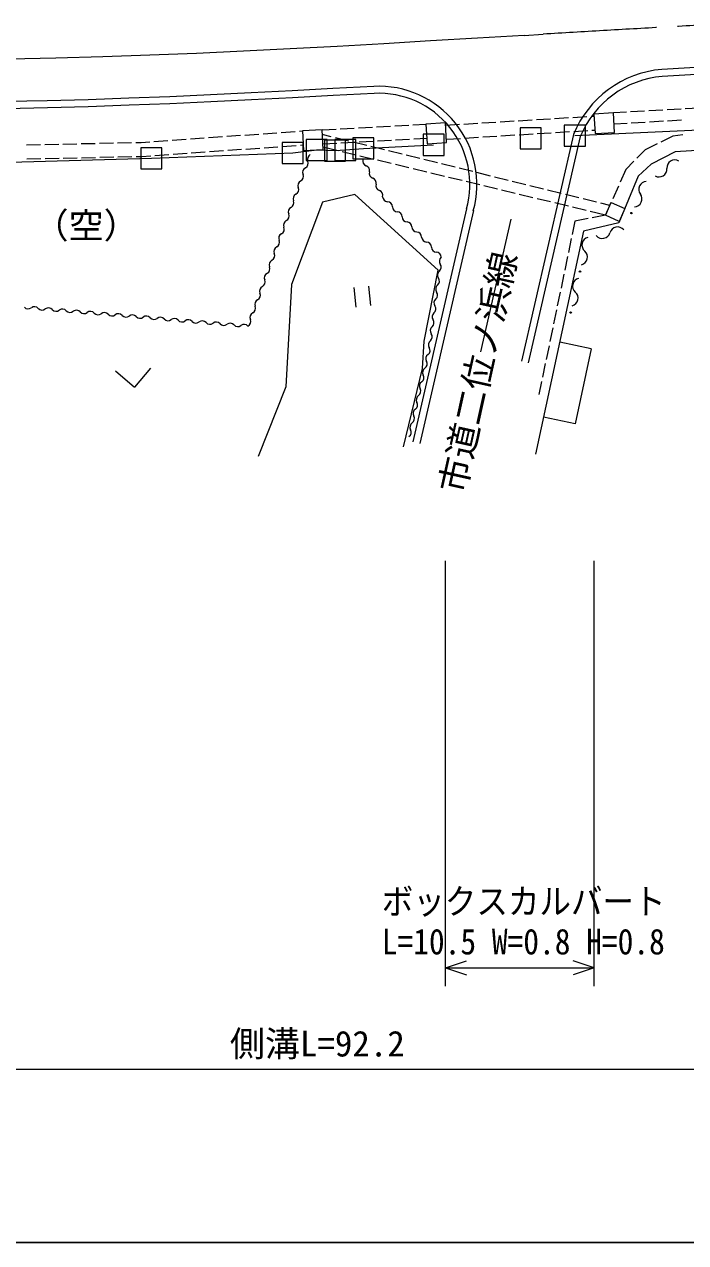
# Model space of a CAD drawing. Units: millimetres, scale not verified. Extents: x 40000 to 680000, y 20000 to 380000.
# Drawn here: x 202842 to 250038, y 205000 to 291898 of the extents above; entities that cross this region are included whole.
import ezdxf
from ezdxf.enums import TextEntityAlignment as Align

# ---------------------------------------------------------------- set-up
doc = ezdxf.new("R2010")
doc.units = ezdxf.units.MM
doc.header["$LTSCALE"] = 1000
doc.linetypes.add('CHAIN', pattern=[18.5, 12, -1.5, 3.5, -1.5])
for name, color, linetype, lineweight in [('M-BGD', 7, 'Continuous', 13), ('M-BMK', 2, 'CHAIN', 13), ('M-BMK-ROW', 30, 'Continuous', 13), ('M-STR-HTXT', 7, 'Continuous', 13), ('M-STR-STRC', 7, 'Continuous', 13), ('M-TTL-BAND', 7, 'Continuous', 25)]:
    doc.layers.add(name, color=color, linetype=linetype, lineweight=lineweight)
doc.styles.add('ＭＳ ゴシック', font='')
doc.styles.get('ＭＳ ゴシック').set_extended_font_data('MS Gothic')

msp = doc.modelspace()

# ---------------------------------------------------------------- linework, layer by layer
at = {"layer": 'M-BGD'}
for p, q in [((251005, 285925), (250007, 285869)), ((238094, 285025), (239092, 285087)), ((239392, 285105), (240390, 285167)), ((240689, 285185), (241688, 285247)), ((241987, 285265), (242985, 285327)), ((243284, 285345), (243499, 285358)), ((245814, 285635), (244888, 285584)), ((247112, 285708), (246113, 285652)), ((248410, 285780), (247411, 285724)), ((249707, 285852), (248709, 285797)), ((249752, 285053), (248754, 284998)), ((219876, 284097), (220873, 284167)), ((221172, 284189), (222170, 284259)), ((222469, 284281), (222690, 284296)), ((224088, 284367), (225086, 284423)), ((225386, 284440), (226384, 284495)), ((226684, 284512), (227682, 284568)), ((227982, 284585), (228980, 284640)), ((229280, 284657), (230278, 284713)), ((230578, 284730), (231497, 284781)), ((232904, 284705), (233902, 284767)), ((234202, 284785), (235200, 284847)), ((235499, 284865), (236497, 284927)), ((236797, 284945), (237795, 285007)), ((239453, 284107), (240452, 284168)), ((240751, 284187), (241749, 284248)), ((242048, 284267), (243047, 284328)), ((243346, 284347), (243560, 284360)), ((245858, 284837), (244935, 284785)), ((247156, 284909), (246158, 284853)), ((248454, 284981), (247456, 284926)), ((202999, 283304), (203999, 283326)), ((204299, 283332), (205299, 283353)), ((205599, 283360), (206599, 283381)), ((206898, 283388), (207898, 283409)), ((208198, 283416), (209198, 283437)), ((209498, 283443), (210498, 283465)), ((210798, 283471), (211174, 283479)), ((211174, 283479), (211796, 283524)), ((212095, 283545), (213093, 283616)), ((213392, 283637), (214389, 283707)), ((214689, 283729), (215686, 283799)), ((215985, 283821), (216983, 283891)), ((217282, 283913), (218280, 283983)), ((218579, 284005), (219576, 284075)), ((222540, 283283), (222760, 283299)), ((224750, 283875), (224105, 284033)), ((224144, 283369), (225142, 283424)), ((226012, 283564), (225041, 283803)), ((225441, 283441), (226440, 283497)), ((227274, 283254), (226303, 283493)), ((226739, 283514), (227738, 283569)), ((228037, 283586), (229036, 283642)), ((229335, 283659), (230334, 283715)), ((230633, 283731), (231553, 283783)), ((232966, 283707), (233964, 283768)), ((234263, 283787), (235261, 283848)), ((235561, 283867), (236559, 283928)), ((236858, 283947), (237856, 284008)), ((238156, 284027), (239154, 284088)), ((242515, 283893), (238805, 267766)), ((247998, 283368), (247144, 282948)), ((249121, 283919), (248267, 283500)), ((249831, 284021), (249121, 283919)), ((208220, 282416), (209219, 282437)), ((209519, 282444), (210519, 282465)), ((210819, 282472), (211220, 282480)), ((211220, 282480), (211867, 282526)), ((212166, 282547), (213163, 282618)), ((213463, 282639), (214460, 282710)), ((214759, 282731), (215757, 282802)), ((216056, 282823), (217054, 282894)), ((217353, 282915), (218350, 282986)), ((218650, 283007), (219647, 283078)), ((219946, 283099), (220944, 283170)), ((221243, 283191), (222241, 283262)), ((225236, 282879), (224150, 283140)), ((226500, 282575), (225527, 282809)), ((227764, 282270), (226791, 282504)), ((228537, 282944), (227566, 283182)), ((229799, 282633), (228828, 282872)), ((231062, 282323), (230091, 282562)), ((247144, 282948), (246558, 282349)), ((203021, 282304), (204021, 282326)), ((204321, 282332), (205320, 282354)), ((205620, 282360), (206620, 282381)), ((206920, 282388), (207920, 282409)), ((229027, 281966), (228055, 282200)), ((230291, 281662), (229319, 281896)), ((231555, 281358), (230583, 281592)), ((232324, 282012), (231353, 282251)), ((233586, 281702), (232615, 281941)), ((234849, 281392), (233878, 281630)), ((246349, 282134), (245763, 281534)), ((232819, 281053), (231847, 281287)), ((234083, 280749), (233111, 280983)), ((235347, 280445), (234375, 280679)), ((236111, 281081), (235140, 281320)), ((237374, 280771), (236403, 281010)), ((238636, 280460), (237665, 280699)), ((245763, 281534), (245363, 280641)), ((236611, 280141), (235639, 280375)), ((237875, 279837), (236903, 280071)), ((239898, 280150), (238927, 280389)), ((241161, 279840), (240190, 280078)), ((245240, 280367), (244831, 279455)), ((239139, 279532), (238166, 279766)), ((240403, 279228), (239430, 279462)), ((241666, 278924), (240694, 279158)), ((242423, 279529), (241452, 279768)), ((243686, 279219), (242715, 279458)), ((244622, 278989), (243977, 279147)), ((244708, 279181), (244308, 278288)), ((234400, 278728), (230578, 262110)), ((234888, 278616), (231065, 261998)), ((242930, 278620), (241958, 278854)), ((244308, 278288), (243222, 278550)), ((244308, 278288), (243369, 278098)), ((237568, 277999), (235394, 268550)), ((242136, 277849), (241940, 276909)), ((243075, 278039), (242136, 277849)), ((241879, 276615), (241675, 275636)), ((241613, 275342), (241409, 274363)), ((241348, 274070), (241144, 273091)), ((226365, 273120), (226506, 271727)), ((227410, 273225), (227551, 271833)), ((241083, 272797), (240878, 271818)), ((240817, 271524), (240613, 270546)), ((240552, 270252), (240348, 269273)), ((240286, 268979), (240082, 268000)), ((243301, 268742), (241048, 269225)), ((243301, 268742), (242154, 263400)), ((240021, 267707), (239817, 266728)), ((209352, 267181), (210692, 266029)), ((211844, 267370), (210692, 266029)), ((239756, 266434), (239559, 265494)), ((242154, 263400), (239902, 263884))]:
    msp.add_line(p, q, dxfattribs=at)
for points in [[(227802, 286971), (224890, 286814), (221977, 286659), (219063, 286510), (216150, 286369), (213236, 286239), (210321, 286123), (207406, 286023), (204490, 285943), (201573, 285884), (198656, 285851), (195739, 285844), (193909, 285856)], [(256702, 283256), (249285, 282808), (247572, 281922), (246657, 281079), (245277, 277738), (242747, 277142), (239333, 261234)], [(229899, 261762), (231256, 267353), (231378, 269296), (232370, 274360), (226431, 279770), (224124, 279214), (221920, 273350), (221507, 266042), (219536, 261071)]]:
    msp.add_lwpolyline(points, dxfattribs=at)
for points in [[(244888, 285584), (243491, 285502), (243572, 284104), (244970, 284186)], [(224088, 284367), (222690, 284296), (222760, 282898), (224159, 282969)], [(232895, 284864), (231497, 284781), (231580, 283384), (232978, 283466)], [(244308, 278288), (244717, 279201), (245699, 278761), (245289, 277848)]]:
    msp.add_lwpolyline(points, close=True, dxfattribs=at)
for centre in [(246171, 278434), (242498, 274262), (241830, 271338)]:
    msp.add_circle(centre, 50, dxfattribs=at)
for centre, radius, start, end in [((348971, -1505495), 1796500, 89.09477, 93.21007), ((248981, 281213), 7000, 94.99212, 157.49374), ((228141, 280480), 6500, 344.36133, 92.98438), ((223407, 282282), 362, 116.43037, 203.63601), ((223065, 281341), 362, 116.43037, 203.63601), ((222743, 281991), 362, 296.43037, 23.63601), ((227351, 282158), 362, 164.44837, 251.654), ((227123, 281470), 362, 344.44837, 71.654), ((248134, 281578), 567, 240.13752, 3.99255), ((249264, 281657), 567, 60.13752, 183.99255), ((222723, 280400), 362, 116.43037, 203.63601), ((222401, 281050), 362, 296.43037, 23.63601), ((227822, 281275), 362, 164.44837, 251.654), ((227593, 280587), 362, 344.44837, 71.654), ((247261, 280132), 567, 92.98985, 216.84488), ((222059, 280109), 362, 296.43037, 23.63601), ((228292, 280392), 362, 164.44837, 251.654), ((228064, 279703), 362, 344.44837, 71.654), ((221717, 279168), 362, 296.43037, 23.63601), ((222381, 279459), 362, 116.43037, 203.63601), ((228776, 279608), 362, 180.44417, 267.64981), ((228747, 278884), 362, 0.44417, 87.64981), ((246354, 279453), 567, 272.98985, 36.84488), ((221375, 278228), 362, 296.43037, 23.63601), ((222040, 278518), 362, 116.43037, 203.63601), ((229472, 278889), 362, 180.44417, 267.64981), ((229442, 278164), 362, 0.44417, 87.64981), ((230168, 278169), 362, 180.44417, 267.64981), ((221034, 277287), 362, 296.43037, 23.63601), ((221698, 277577), 362, 116.43037, 203.63601), ((230138, 277445), 362, 0.44417, 87.64981), ((230864, 277450), 362, 180.44417, 267.64981), ((245181, 276880), 567, 40.08801, 163.94304), ((220692, 276346), 362, 296.43037, 23.63601), ((221356, 276637), 362, 116.43037, 203.63601), ((230834, 276725), 362, 0.44417, 87.64981), ((231560, 276730), 362, 180.44417, 267.64981), ((231530, 276006), 362, 0.44417, 87.64981), ((243204, 276153), 567, 105.20432, 229.05934), ((244092, 277193), 567, 220.08801, 343.94304), ((220350, 275405), 362, 296.43037, 23.63601), ((221014, 275696), 362, 116.43037, 203.63601), ((232256, 276011), 362, 180.44417, 267.64981), ((232226, 275286), 362, 0.44417, 87.64981), ((242461, 275297), 567, 285.20432, 49.05934), ((220008, 274464), 362, 296.43037, 23.63601), ((220672, 274755), 362, 116.43037, 203.63601), ((232818, 275007), 362, 129.01755, 216.22319), ((232233, 274578), 362, 309.01755, 36.22319), ((220330, 273814), 362, 116.43037, 203.63601), ((232689, 274014), 362, 129.01755, 216.22319), ((232104, 273586), 362, 309.01755, 36.22319), ((242535, 273228), 567, 105.20432, 229.05934), ((219989, 272873), 362, 116.43037, 203.63601), ((219666, 273523), 362, 296.43037, 23.63601), ((232560, 273021), 362, 129.01755, 216.22319), ((219647, 271932), 362, 116.43037, 203.63601), ((219324, 272583), 362, 296.43037, 23.63601), ((232432, 272029), 362, 129.01755, 216.22319), ((231976, 272593), 362, 309.01755, 36.22319), ((241793, 272372), 567, 285.20432, 49.05934), ((203114, 271966), 362, 221.56675, 308.77239), ((203568, 271400), 362, 41.56675, 128.77239), ((204112, 271881), 362, 221.56675, 308.77239), ((204566, 271316), 362, 41.56675, 128.77239), ((205109, 271797), 362, 221.56675, 308.77239), ((205563, 271232), 362, 41.56675, 128.77239), ((206107, 271713), 362, 221.56675, 308.77239), ((206561, 271147), 362, 41.56675, 128.77239), ((207104, 271628), 362, 221.56675, 308.77239), ((207558, 271063), 362, 41.56675, 128.77239), ((208102, 271544), 362, 221.56675, 308.77239), ((208556, 270979), 362, 41.56675, 128.77239), ((209099, 271460), 362, 221.56675, 308.77239), ((209553, 270895), 362, 41.56675, 128.77239), ((210096, 271375), 362, 221.56675, 308.77239), ((210550, 270810), 362, 41.56675, 128.77239), ((219305, 270992), 362, 116.43037, 203.63601), ((218983, 271642), 362, 296.43037, 23.63601), ((232303, 271036), 362, 129.01755, 216.22319), ((231847, 271600), 362, 309.01755, 36.22319), ((211094, 271291), 362, 221.56675, 308.77239), ((211548, 270726), 362, 41.56675, 128.77239), ((212091, 271207), 362, 221.56675, 308.77239), ((212545, 270642), 362, 41.56675, 128.77239), ((213089, 271123), 362, 221.56675, 308.77239), ((213543, 270557), 362, 41.56675, 128.77239), ((214086, 271038), 362, 221.56675, 308.77239), ((214540, 270473), 362, 41.56675, 128.77239), ((215084, 270954), 362, 221.56675, 308.77239), ((215538, 270389), 362, 41.56675, 128.77239), ((216081, 270870), 362, 221.56675, 308.77239), ((216535, 270304), 362, 41.56675, 128.77239), ((217079, 270785), 362, 221.56675, 308.77239), ((217533, 270220), 362, 41.56675, 128.77239), ((218076, 270701), 362, 221.56675, 308.77239), ((218530, 270136), 362, 41.56675, 128.77239), ((218641, 270701), 362, 296.43037, 23.63601), ((232175, 270043), 362, 129.01755, 216.22319), ((231718, 270608), 362, 309.01755, 36.22319), ((231590, 269615), 362, 309.01755, 36.22319), ((231436, 268636), 362, 306.93817, 34.1438), ((232036, 269042), 362, 126.93817, 214.1438), ((231228, 267674), 362, 303.30594, 30.51158), ((231853, 268042), 362, 123.30594, 210.51158), ((231001, 266699), 362, 303.30594, 30.51158), ((231626, 267067), 362, 123.30594, 210.51158), ((230774, 265724), 362, 303.30594, 30.51158), ((231399, 266092), 362, 123.30594, 210.51158), ((231172, 265117), 362, 123.30594, 210.51158), ((230946, 264142), 362, 123.30594, 210.51158), ((230548, 264749), 362, 303.30594, 30.51158), ((230719, 263167), 362, 123.30594, 210.51158), ((230321, 263774), 362, 303.30594, 30.51158), ((230094, 262799), 362, 303.30594, 30.51158)]:
    msp.add_arc(centre, radius, start, end, dxfattribs=at)
at = {"layer": 'M-BMK'}
msp.add_line((238521, 291114), (239871, 291196), dxfattribs=at)
msp.add_lwpolyline([(238521, 291114), (235180, 290911), (231840, 290711), (228499, 290516), (225157, 290328), (221816, 290149), (218473, 289983), (215130, 289831), (211786, 289695), (208441, 289579), (205096, 289484), (201750, 289414), (198404, 289369), (195057, 289354), (193920, 289356)], dxfattribs=at)
msp.add_arc((348971, -1505495), 1800000, 89.09477, 93.47489, dxfattribs=at)
at = {"layer": 'M-BMK-ROW'}
for p, q in [((239725, 284516), (238225, 284516)), ((238225, 284516), (238225, 283016)), ((239725, 283016), (239725, 284516)), ((242879, 284714), (241379, 284714)), ((241379, 284714), (241379, 283214)), ((242879, 283214), (242879, 284714)), ((222744, 283473), (221244, 283473)), ((221244, 283473), (221244, 281973)), ((222744, 281973), (222744, 283473)), ((224456, 283687), (222956, 283687)), ((222956, 283687), (222956, 282187)), ((225774, 283645), (224274, 283645)), ((224274, 283645), (224274, 282145)), ((224456, 282187), (224456, 283687)), ((226493, 283695), (224993, 283695)), ((224993, 283695), (224993, 282195)), ((225774, 282145), (225774, 283645)), ((227790, 283803), (226290, 283803)), ((226290, 283803), (226290, 282303)), ((226493, 282195), (226493, 283695)), ((227790, 282303), (227790, 283803)), ((232797, 284055), (231297, 284055)), ((231297, 284055), (231297, 282555)), ((232797, 282555), (232797, 284055)), ((212659, 283100), (211159, 283100)), ((211159, 283100), (211159, 281600)), ((212659, 281600), (212659, 283100)), ((231297, 282555), (232797, 282555)), ((238225, 283016), (239725, 283016)), ((241379, 283214), (242879, 283214)), ((211159, 281600), (212659, 281600)), ((221244, 281973), (222744, 281973)), ((222956, 282187), (224456, 282187)), ((224274, 282145), (225774, 282145)), ((224993, 282195), (226493, 282195)), ((226290, 282303), (227790, 282303))]:
    msp.add_line(p, q, dxfattribs=at)
for points in [[(242129, 283964), (255175, 284563), (262024, 284889), (276058, 285220), (281880, 285335), (290821, 285937)], [(179881, 282323), (181158, 282007), (183211, 281883), (183785, 282217), (187648, 282078), (193953, 282000), (197129, 282036), (201829, 282070), (211909, 282350), (221994, 282723), (223706, 282937), (225024, 282895), (225743, 282945), (227040, 283053), (232047, 283305)]]:
    msp.add_lwpolyline(points, dxfattribs=at)
at = {"layer": 'M-STR-HTXT'}
for p, q in [((232904, 223287), (232904, 253631)), ((243499, 223287), (243499, 253631)), ((232904, 224592), (234404, 225092)), ((243499, 224592), (241999, 225092)), ((232904, 224592), (243499, 224592)), ((232904, 224592), (234404, 224092)), ((243499, 224592), (241999, 224092)), ((181438, 217385), (232904, 217385)), ((232904, 217385), (273530, 217385))]:
    msp.add_line(p, q, dxfattribs=at)
at = {"layer": 'M-STR-STRC'}
msp.add_line((242037, 284045), (238318, 267878), dxfattribs=at)
msp.add_lwpolyline([(227776, 287470), (224865, 287313), (221953, 287158), (219041, 287009), (216128, 286868), (213216, 286738), (210302, 286622), (207388, 286523), (204473, 286442), (201558, 286384), (198642, 286350), (195726, 286344), (193910, 286356)], dxfattribs=at)
for centre, radius, start, end in [((348971, -1505495), 1797000, 89.09477, 93.21057), ((248981, 281213), 7500, 94.99212, 157.81835), ((228141, 280480), 7000, 344.36133, 92.98438)]:
    msp.add_arc(centre, radius, start, end, dxfattribs=at)
at = {"layer": 'M-TTL-BAND'}
msp.add_line((40000, 205000), (579000, 205000), dxfattribs=at)

# ---------------------------------------------------------------- texts
at = {"layer": 'M-BGD', "style": 'ＭＳ ゴシック'}
msp.add_text('（空）', height=1833, dxfattribs=at).set_placement((203500, 276089), align=Align.BOTTOM_LEFT)
msp.add_text('市道二位ノ浜線', height=1833, rotation=77.471, dxfattribs=at).set_placement((236664, 266768), align=Align.BOTTOM_CENTER)
at = {"layer": 'M-STR-HTXT', "style": 'ＭＳ ゴシック', "width": 0.9}
for s, p in [('ボックスカルバート', (228351, 227877)), ('L=10.5 W=0.8 H=0.8', (228351, 225008))]:
    msp.add_text(s, height=1833, dxfattribs=at).set_placement(p, align=Align.BOTTOM_LEFT)
at = {"layer": 'M-STR-HTXT', "style": 'ＭＳ ゴシック'}
msp.add_text('側溝L=92.2', height=1833, dxfattribs=at).set_placement((223752, 217728), align=Align.BOTTOM_CENTER)

doc.saveas('drawing.dxf')
